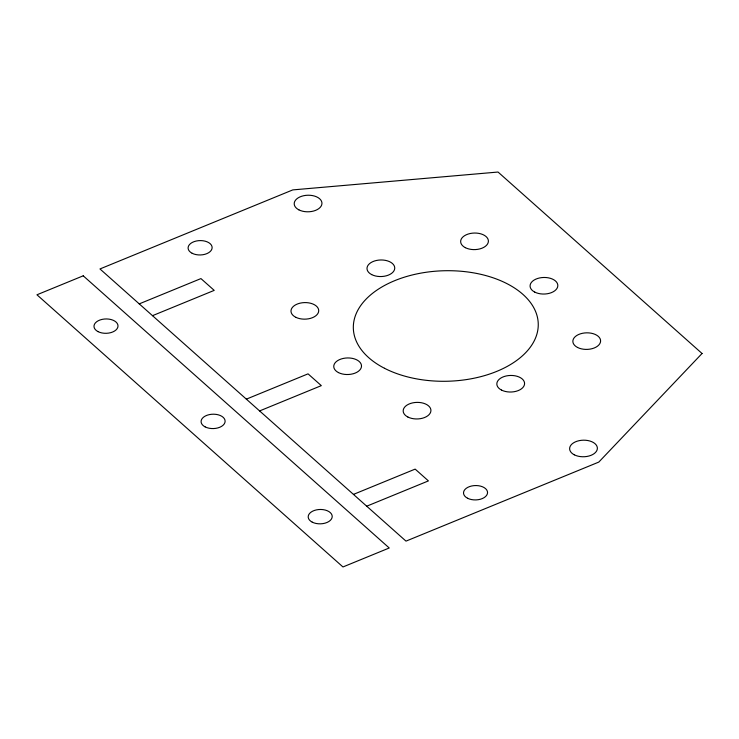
<?xml version="1.0" encoding="UTF-8"?>
<svg xmlns="http://www.w3.org/2000/svg" width="739" height="739" viewBox="0 0 739 739"><rect width="100%" height="100%" fill="white"/><g stroke="black" fill="none" stroke-linecap="round" stroke-linejoin="round"><path stroke-width="1.11" d="M139.246 303.877L200.943 278.585L214.208 290.381L152.502 315.673M246.355 399.143L308.052 373.851L321.317 385.638L259.611 410.93M353.454 494.4L415.161 469.108L428.417 480.904L366.72 506.197M702.05 353.491L598.802 462.087L405.988 541.124L99.968 268.95L292.783 189.905L498.04 172.039L702.05 353.491M83.221 275.813L36.95 294.787L342.97 566.961L389.241 547.987L83.221 275.813M192.14 253.274A12.018 7.187 -1.3 0 0 211.89 249.043A12.018 7.187 -1.3 0 0 196.297 241.016A12.018 7.187 -1.3 0 0 192.14 253.274M467.556 498.234A12.018 7.187 -1.3 0 0 487.306 494.003A12.018 7.187 -1.3 0 0 471.722 485.976A12.018 7.187 -1.3 0 0 467.556 498.234M465.33 247.667A13.875 8.286 -1.3 0 0 488.119 242.78A13.875 8.286 -1.3 0 0 470.133 233.524A13.875 8.286 -1.3 0 0 465.33 247.667M577.538 347.459A13.875 8.286 -1.3 0 0 600.327 342.573A13.875 8.286 -1.3 0 0 582.341 333.317A13.875 8.286 -1.3 0 0 577.538 347.459M295.942 317.354A13.875 8.286 -1.3 0 0 318.509 312.117A13.875 8.286 -1.3 0 0 300.108 303.156A13.875 8.286 -1.3 0 0 295.942 317.354M407.863 417.018A13.875 8.286 -1.3 0 0 430.652 412.131A13.875 8.286 -1.3 0 0 412.667 402.875A13.875 8.286 -1.3 0 0 407.863 417.018M384.502 368.281A92.477 55.268 -1.3 0 0 536.394 335.718A92.477 55.268 -1.3 0 0 416.491 273.993A92.477 55.268 -1.3 0 0 384.502 368.281M534.759 292.099A13.875 8.286 -1.3 0 0 557.548 287.212A13.875 8.286 -1.3 0 0 539.562 277.956A13.875 8.286 -1.3 0 0 534.759 292.099M338.434 372.576A13.875 8.286 -1.3 0 0 361.223 367.699A13.875 8.286 -1.3 0 0 343.238 358.433A13.875 8.286 -1.3 0 0 338.434 372.576M501.513 390.081A13.875 8.286 -1.3 0 0 524.302 385.195A13.875 8.286 -1.3 0 0 506.317 375.939A13.875 8.286 -1.3 0 0 501.513 390.081M371.68 274.603A13.875 8.286 -1.3 0 0 394.469 269.717A13.875 8.286 -1.3 0 0 376.484 260.461A13.875 8.286 -1.3 0 0 371.68 274.603M574.305 454.818A13.875 8.286 -1.3 0 0 597.094 449.931A13.875 8.286 -1.3 0 0 579.108 440.675A13.875 8.286 -1.3 0 0 574.305 454.818M298.889 209.858A13.875 8.286 -1.3 0 0 321.677 204.971A13.875 8.286 -1.3 0 0 303.692 195.715A13.875 8.286 -1.3 0 0 298.889 209.858M98.019 331.617A12.018 7.187 -1.3 0 0 117.769 327.386A12.018 7.187 -1.3 0 0 102.185 319.368A12.018 7.187 -1.3 0 0 98.019 331.617M205.128 426.883A12.018 7.187 -1.3 0 0 224.878 422.653A12.018 7.187 -1.3 0 0 209.285 414.625A12.018 7.187 -1.3 0 0 205.128 426.883M312.237 522.15A12.018 7.187 -1.3 0 0 331.977 517.91A12.018 7.187 -1.3 0 0 316.394 509.892A12.018 7.187 -1.3 0 0 312.237 522.15"/></g></svg>
